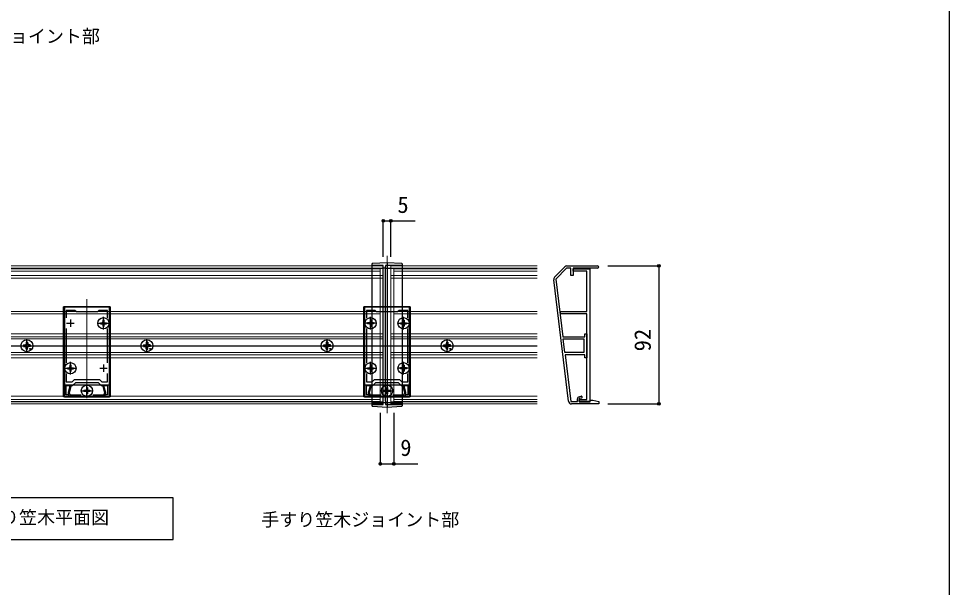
# Model space of a CAD drawing. Units: millimetres, scale not verified. Extents: x -875 to 875, y -1300 to 1294.
# Drawn here: x 255 to 875, y -921 to -542 of the extents above; entities that cross this region are included whole.
import ezdxf
from ezdxf.enums import TextEntityAlignment as Align

# ---------------------------------------------------------------- set-up
doc = ezdxf.new("R2010")
doc.units = ezdxf.units.MM
doc.header["$LTSCALE"] = 8
for name, color, linetype in [('0-1_USER1', 3, 'Continuous'), ('0-2_YKK_11', 7, 'Continuous'), ('0-5_YKK_13', 4, 'Continuous'), ('0-7_YKK_D', 6, 'Continuous'), ('0-8_YKK_ZWAK', 7, 'Continuous'), ('0-9_YSS_K', 3, 'Continuous')]:
    doc.layers.add(name, color=color, linetype=linetype)
doc.layers.add('0-4_YKK_12', color=2, linetype='Continuous', lineweight=18)
doc.styles.add('ＭＳ ゴシック', font='')
doc.styles.get('ＭＳ ゴシック').set_extended_font_data('MS Gothic')

msp = doc.modelspace()

# ---------------------------------------------------------------- linework, layer by layer
at = {"layer": '0-1_USER1'}
msp.add_lwpolyline([(214.205, -861.193), (214.205, -888.807), (357.795, -888.807), (357.795, -861.193)], close=True, dxfattribs=at)
at = {"layer": '0-2_YKK_11'}
for p, q in [((620.186, -706.502), (640.594, -706.502)), ((611.914, -714.104), (618.756, -707.104)), ((621.132, -796.741), (611.359, -715.741)), ((289.306, -742.202), (289.306, -747.202)), ((311.306, -742.202), (311.306, -747.202)), ((489.306, -742.202), (489.306, -747.202)), ((511.306, -742.202), (511.306, -747.202)), ((286.506, -748.335), (286.506, -771.068)), ((286.806, -744.702), (291.806, -744.702)), ((308.806, -744.702), (313.806, -744.702)), ((314.106, -771.068), (314.106, -748.335)), ((486.506, -748.335), (486.506, -771.068)), ((486.806, -744.702), (491.806, -744.702)), ((508.806, -744.702), (513.806, -744.702)), ((514.106, -771.068), (514.106, -748.335)), ((286.806, -774.702), (291.806, -774.702)), ((289.306, -772.202), (289.306, -777.202)), ((308.806, -774.702), (313.806, -774.702)), ((311.306, -772.202), (311.306, -777.202)), ((486.806, -774.702), (491.806, -774.702)), ((489.306, -772.202), (489.306, -777.202)), ((508.806, -774.702), (513.806, -774.702)), ((511.306, -772.202), (511.306, -777.202)), ((300.306, -787.202), (300.306, -792.202)), ((500.306, -787.202), (500.306, -792.202)), ((297.806, -789.702), (302.806, -789.702)), ((497.806, -789.702), (502.806, -789.702)), ((628.253, -793.783), (629.588, -793.422))]:
    msp.add_line(p, q, dxfattribs=at)
for points in [[(640.594, -708.002), (624.344, -708.002), (624.344, -713.002), (622.844, -713.002), (622.844, -708.002), (619.976, -708.002), (612.819, -715.324), (617.45, -753.702), (632.144, -753.702), (632.144, -751.702), (633.344, -751.702), (633.344, -767.702), (632.144, -767.702), (632.144, -765.702), (618.898, -765.702), (622.674, -797.002), (627.144, -797.002), (627.144, -795.231)], [(314.106, -741.068), (314.106, -736.202), (308.306, -736.202), (307.306, -737.202), (293.306, -737.202), (292.306, -736.202), (286.506, -736.202), (286.506, -741.068)], [(514.106, -741.068), (514.106, -736.202), (508.306, -736.202), (507.306, -737.202), (493.306, -737.202), (492.306, -736.202), (486.506, -736.202), (486.506, -741.068)], [(286.506, -778.335), (286.506, -783.702), (290.478, -783.702), (291.978, -782.202), (308.635, -782.202), (310.135, -783.702), (314.106, -783.702), (314.106, -778.335)], [(486.506, -778.335), (486.506, -783.702), (490.478, -783.702), (491.978, -782.202), (508.635, -782.202), (510.135, -783.702), (514.106, -783.702), (514.106, -778.335)], [(296.449, -792.702), (289.106, -792.702), (289.106, -792.002), (288.806, -791.702), (288.606, -791.502), (288.606, -791.007), (289.76, -786.702), (288.932, -786.702), (287.806, -790.902), (287.806, -792.302), (288.006, -792.502), (288.306, -792.802), (288.306, -793.702), (312.306, -793.702), (312.306, -792.802), (312.606, -792.502), (312.806, -792.302), (312.806, -790.902), (311.681, -786.702), (310.853, -786.702), (312.006, -791.007), (312.006, -791.502), (311.806, -791.702), (311.506, -792.002), (311.506, -792.702), (304.164, -792.702)], [(496.449, -792.702), (489.106, -792.702), (489.106, -792.002), (488.806, -791.702), (488.606, -791.502), (488.606, -791.007), (489.76, -786.702), (488.932, -786.702), (487.806, -790.902), (487.806, -792.302), (488.006, -792.502), (488.306, -792.802), (488.306, -793.702), (512.306, -793.702), (512.306, -792.802), (512.606, -792.502), (512.806, -792.302), (512.806, -790.902), (511.681, -786.702), (510.853, -786.702), (512.006, -791.007), (512.006, -791.502), (511.806, -791.702), (511.506, -792.002), (511.506, -792.702), (504.164, -792.702)], [(629.901, -794.581), (628.344, -795.002), (628.344, -797.202), (635.644, -797.202), (635.644, -796.002), (637.344, -796.002), (641.344, -797.002), (641.344, -798.502), (623.118, -798.502)]]:
    msp.add_lwpolyline(points, dxfattribs=at)
for points in [[(635.344, -708.502), (635.344, -797.002), (628.344, -797.002), (628.344, -795.502), (633.344, -795.502), (633.344, -738.502), (615.844, -738.502), (615.844, -737.002), (633.344, -737.002), (633.344, -710.002), (624.344, -710.002), (624.344, -708.502)], [(285.306, -733.702), (285.306, -793.702), (288.306, -793.702), (288.306, -792.502), (286.506, -792.502), (286.506, -786.202), (290.806, -786.202), (292.806, -784.202), (307.806, -784.202), (309.806, -786.202), (314.106, -786.202), (314.106, -792.502), (312.306, -792.502), (312.306, -793.702), (315.306, -793.702), (315.306, -733.702)], [(485.306, -733.702), (485.306, -793.702), (488.306, -793.702), (488.306, -792.502), (486.506, -792.502), (486.506, -786.202), (490.806, -786.202), (492.806, -784.202), (507.806, -784.202), (509.806, -786.202), (514.106, -786.202), (514.106, -792.502), (512.306, -792.502), (512.306, -793.702), (515.306, -793.702), (515.306, -733.702)], [(617.631, -755.202), (631.344, -755.202), (631.344, -764.202), (618.717, -764.202)]]:
    msp.add_lwpolyline(points, close=True, dxfattribs=at)
for centre, radius, start, end in [((620.186, -708.502), 2, 89.99997, 135.65463), ((640.594, -707.252), 0.75, 269.99999, 90.00001), ((613.344, -715.502), 2, 135.65464, 186.87987), ((628.644, -795.231), 1.5, 105.12724, 179.99999), ((629.744, -794.002), 0.6, 285.12723, 105.12725), ((623.118, -796.502), 2, 186.87987, 270)]:
    msp.add_arc(centre, radius, start, end, dxfattribs=at)
at = {"layer": '0-4_YKK_12'}
for p, q in [((500.306, -804.702), (500.306, -699.702)), ((497.806, -706.502), (90.306, -706.502)), ((497.806, -798.502), (497.806, -706.502)), ((502.806, -798.502), (502.806, -706.502)), ((502.806, -706.502), (600.306, -706.502)), ((89.106, -708.502), (495.806, -708.502)), ((90.606, -710.002), (495.806, -710.002)), ((497.806, -708.002), (91.806, -708.002)), ((96.806, -713.002), (497.806, -713.002)), ((495.806, -708.502), (495.806, -797.002)), ((502.806, -708.002), (600.306, -708.002)), ((600.306, -713.002), (502.806, -713.002)), ((504.806, -708.502), (504.806, -797.002)), ((600.306, -708.502), (504.806, -708.502)), ((600.306, -710.002), (504.806, -710.002)), ((98.594, -714.789), (497.806, -714.789)), ((600.306, -714.789), (502.806, -714.789)), ((300.306, -794.702), (300.306, -728.702)), ((495.806, -737.002), (117.606, -737.002)), ((504.806, -737.002), (600.306, -737.002)), ((495.806, -738.502), (119.106, -738.502)), ((504.806, -738.502), (600.306, -738.502)), ((135.506, -751.702), (497.806, -751.702)), ((497.806, -753.702), (137.506, -753.702)), ((497.806, -755.202), (139.006, -755.202)), ((600.306, -751.702), (502.806, -751.702)), ((502.806, -753.702), (600.306, -753.702)), ((502.806, -755.202), (600.306, -755.202)), ((497.806, -764.202), (148.006, -764.202)), ((497.806, -765.702), (149.506, -765.702)), ((151.506, -767.702), (497.806, -767.702)), ((502.806, -764.202), (600.306, -764.202)), ((502.806, -765.702), (600.306, -765.702)), ((600.306, -767.702), (502.806, -767.702)), ((177.206, -793.402), (497.806, -793.402)), ((600.306, -793.402), (502.806, -793.402)), ((176.106, -795.502), (495.806, -795.502)), ((177.606, -797.002), (495.806, -797.002)), ((497.806, -797.202), (181.006, -797.202)), ((497.806, -798.502), (182.306, -798.502)), ((502.806, -797.202), (600.306, -797.202)), ((502.806, -798.502), (600.306, -798.502)), ((600.306, -795.502), (504.806, -795.502)), ((600.306, -797.002), (504.806, -797.002))]:
    msp.add_line(p, q, dxfattribs=at)
at = {"layer": '0-5_YKK_13'}
for p, q in [((490.306, -706.356), (490.306, -705.19)), ((497.806, -706.202), (490.306, -706.202)), ((490.306, -713.182), (490.306, -706.356)), ((490.682, -704.79), (500.306, -704.202)), ((497.806, -706.891), (497.806, -706.202)), ((497.806, -713.891), (497.806, -706.891)), ((499.306, -713.891), (499.306, -706.891)), ((500.306, -704.202), (500.306, -705.488)), ((500.306, -704.202), (509.931, -704.79)), ((500.306, -705.488), (500.306, -712.491)), ((510.306, -705.19), (510.306, -706.356)), ((510.306, -706.356), (510.306, -713.182)), ((490.306, -708.002), (497.806, -708.002)), ((490.306, -715.897), (490.306, -713.182)), ((499.306, -708.002), (497.806, -708.002)), ((499.306, -708.002), (510.306, -708.002)), ((510.306, -713.182), (510.306, -715.897)), ((490.306, -796.386), (490.306, -715.897)), ((497.806, -715.776), (497.806, -713.891)), ((497.806, -796.776), (497.806, -715.776)), ((499.306, -715.776), (499.306, -713.891)), ((499.306, -796.776), (499.306, -715.776)), ((510.306, -715.897), (510.306, -796.386)), ((310.956, -742.652), (311.656, -742.652)), ((310.956, -742.652), (310.956, -743.852)), ((311.306, -748.852), (311.306, -740.552)), ((311.656, -742.652), (311.656, -743.852)), ((489.656, -742.652), (488.956, -742.652)), ((488.956, -742.652), (488.956, -743.852)), ((489.306, -748.852), (489.306, -740.552)), ((489.656, -742.652), (489.656, -743.852)), ((510.956, -742.652), (511.656, -742.652)), ((510.956, -742.652), (510.956, -743.852)), ((511.306, -748.852), (511.306, -740.552)), ((511.656, -742.652), (511.656, -743.852)), ((307.156, -744.702), (315.456, -744.702)), ((309.256, -744.352), (309.256, -745.052)), ((309.256, -744.352), (310.456, -744.352)), ((309.256, -745.052), (310.456, -745.052)), ((310.956, -745.552), (310.956, -746.752)), ((310.956, -746.752), (311.656, -746.752)), ((311.656, -745.552), (311.656, -746.752)), ((312.156, -744.352), (313.356, -744.352)), ((312.156, -745.052), (313.356, -745.052)), ((313.356, -744.352), (313.356, -745.052)), ((493.456, -744.702), (485.156, -744.702)), ((487.256, -744.352), (487.256, -745.052)), ((488.456, -744.352), (487.256, -744.352)), ((488.456, -745.052), (487.256, -745.052)), ((488.956, -745.552), (488.956, -746.752)), ((489.656, -746.752), (488.956, -746.752)), ((489.656, -745.552), (489.656, -746.752)), ((491.356, -744.352), (490.156, -744.352)), ((491.356, -745.052), (490.156, -745.052)), ((491.356, -744.352), (491.356, -745.052)), ((507.156, -744.702), (515.456, -744.702)), ((509.256, -744.352), (509.256, -745.052)), ((509.256, -744.352), (510.456, -744.352)), ((509.256, -745.052), (510.456, -745.052)), ((510.956, -745.552), (510.956, -746.752)), ((510.956, -746.752), (511.656, -746.752)), ((511.656, -745.552), (511.656, -746.752)), ((512.156, -744.352), (513.356, -744.352)), ((512.156, -745.052), (513.356, -745.052)), ((513.356, -744.352), (513.356, -745.052)), ((260.306, -764.102), (260.306, -755.302)), ((340.306, -764.102), (340.306, -755.302)), ((460.306, -764.102), (460.306, -755.302)), ((540.306, -764.102), (540.306, -755.302)), ((255.906, -759.702), (264.706, -759.702)), ((258.061, -759.202), (259.169, -759.182)), ((258.061, -760.202), (259.169, -760.221)), ((259.169, -759.182), (259.687, -759.082)), ((259.169, -760.221), (259.687, -760.322)), ((259.787, -758.565), (259.687, -759.082)), ((259.787, -760.839), (259.687, -760.322)), ((259.806, -757.457), (259.787, -758.565)), ((259.806, -761.947), (259.787, -760.839)), ((260.806, -757.457), (260.826, -758.565)), ((260.806, -761.947), (260.826, -760.839)), ((260.826, -758.565), (260.926, -759.082)), ((260.826, -760.839), (260.926, -760.322)), ((261.443, -759.182), (260.926, -759.082)), ((261.443, -760.221), (260.926, -760.322)), ((262.551, -759.202), (261.443, -759.182)), ((262.551, -760.202), (261.443, -760.221)), ((335.906, -759.702), (344.706, -759.702)), ((338.061, -759.202), (339.169, -759.182)), ((338.061, -760.202), (339.169, -760.221)), ((339.169, -759.182), (339.687, -759.082)), ((339.169, -760.221), (339.687, -760.322)), ((339.787, -758.565), (339.687, -759.082)), ((339.787, -760.839), (339.687, -760.322)), ((339.806, -757.457), (339.787, -758.565)), ((339.806, -761.947), (339.787, -760.839)), ((340.806, -757.457), (340.826, -758.565)), ((340.806, -761.947), (340.826, -760.839)), ((340.826, -758.565), (340.926, -759.082)), ((340.826, -760.839), (340.926, -760.322)), ((341.443, -759.182), (340.926, -759.082)), ((341.443, -760.221), (340.926, -760.322)), ((342.551, -759.202), (341.443, -759.182)), ((342.551, -760.202), (341.443, -760.221)), ((455.906, -759.702), (464.706, -759.702)), ((458.061, -759.202), (459.169, -759.182)), ((458.061, -760.202), (459.169, -760.221)), ((459.169, -759.182), (459.687, -759.082)), ((459.169, -760.221), (459.687, -760.322)), ((459.787, -758.565), (459.687, -759.082)), ((459.787, -760.839), (459.687, -760.322)), ((459.806, -757.457), (459.787, -758.565)), ((459.806, -761.947), (459.787, -760.839)), ((460.806, -757.457), (460.826, -758.565)), ((460.806, -761.947), (460.826, -760.839)), ((460.826, -758.565), (460.926, -759.082)), ((460.826, -760.839), (460.926, -760.322)), ((461.443, -759.182), (460.926, -759.082)), ((461.443, -760.221), (460.926, -760.322)), ((462.551, -759.202), (461.443, -759.182)), ((462.551, -760.202), (461.443, -760.221)), ((535.906, -759.702), (544.706, -759.702)), ((538.061, -759.202), (539.169, -759.182)), ((538.061, -760.202), (539.169, -760.221)), ((539.169, -759.182), (539.687, -759.082)), ((539.169, -760.221), (539.687, -760.322)), ((539.787, -758.565), (539.687, -759.082)), ((539.787, -760.839), (539.687, -760.322)), ((539.806, -757.457), (539.787, -758.565)), ((539.806, -761.947), (539.787, -760.839)), ((540.806, -757.457), (540.826, -758.565)), ((540.806, -761.947), (540.826, -760.839)), ((540.826, -758.565), (540.926, -759.082)), ((540.826, -760.839), (540.926, -760.322)), ((541.443, -759.182), (540.926, -759.082)), ((541.443, -760.221), (540.926, -760.322)), ((542.551, -759.202), (541.443, -759.182)), ((542.551, -760.202), (541.443, -760.221)), ((285.156, -774.702), (293.456, -774.702)), ((287.256, -774.352), (287.256, -775.052)), ((287.256, -774.352), (288.456, -774.352)), ((287.256, -775.052), (288.456, -775.052)), ((288.956, -772.652), (289.656, -772.652)), ((288.956, -772.652), (288.956, -773.852)), ((289.306, -778.852), (289.306, -770.552)), ((289.656, -772.652), (289.656, -773.852)), ((290.156, -774.352), (291.356, -774.352)), ((290.156, -775.052), (291.356, -775.052)), ((291.356, -774.352), (291.356, -775.052)), ((485.156, -774.702), (493.456, -774.702)), ((487.256, -774.352), (487.256, -775.052)), ((487.256, -774.352), (488.456, -774.352)), ((487.256, -775.052), (488.456, -775.052)), ((488.956, -772.652), (489.656, -772.652)), ((488.956, -772.652), (488.956, -773.852)), ((489.306, -778.852), (489.306, -770.552)), ((489.656, -772.652), (489.656, -773.852)), ((490.156, -774.352), (491.356, -774.352)), ((490.156, -775.052), (491.356, -775.052)), ((491.356, -774.352), (491.356, -775.052)), ((515.456, -774.702), (507.156, -774.702)), ((509.256, -774.352), (509.256, -775.052)), ((510.456, -774.352), (509.256, -774.352)), ((510.456, -775.052), (509.256, -775.052)), ((511.656, -772.652), (510.956, -772.652)), ((510.956, -772.652), (510.956, -773.852)), ((511.306, -778.852), (511.306, -770.552)), ((511.656, -772.652), (511.656, -773.852)), ((513.356, -774.352), (512.156, -774.352)), ((513.356, -775.052), (512.156, -775.052)), ((513.356, -774.352), (513.356, -775.052)), ((288.956, -775.552), (288.956, -776.752)), ((288.956, -776.752), (289.656, -776.752)), ((289.656, -775.552), (289.656, -776.752)), ((488.956, -775.552), (488.956, -776.752)), ((488.956, -776.752), (489.656, -776.752)), ((489.656, -775.552), (489.656, -776.752)), ((510.956, -775.552), (510.956, -776.752)), ((511.656, -776.752), (510.956, -776.752)), ((511.656, -775.552), (511.656, -776.752)), ((299.956, -787.652), (300.656, -787.652)), ((299.956, -787.652), (299.956, -788.852)), ((300.306, -793.852), (300.306, -785.552)), ((300.656, -787.652), (300.656, -788.852)), ((499.956, -787.652), (500.656, -787.652)), ((499.956, -787.652), (499.956, -788.852)), ((500.306, -793.852), (500.306, -785.552)), ((500.656, -787.652), (500.656, -788.852)), ((296.156, -789.702), (304.456, -789.702)), ((298.256, -789.352), (298.256, -790.052)), ((298.256, -789.352), (299.456, -789.352)), ((298.256, -790.052), (299.456, -790.052)), ((299.956, -790.552), (299.956, -791.752)), ((299.956, -791.752), (300.656, -791.752)), ((300.656, -790.552), (300.656, -791.752)), ((301.156, -789.352), (302.356, -789.352)), ((301.156, -790.052), (302.356, -790.052)), ((302.356, -789.352), (302.356, -790.052)), ((496.156, -789.702), (504.456, -789.702)), ((498.256, -789.352), (498.256, -790.052)), ((498.256, -789.352), (499.456, -789.352)), ((498.256, -790.052), (499.456, -790.052)), ((499.956, -790.552), (499.956, -791.752)), ((499.956, -791.752), (500.656, -791.752)), ((500.656, -790.552), (500.656, -791.752)), ((501.156, -789.352), (502.356, -789.352)), ((501.156, -790.052), (502.356, -790.052)), ((502.356, -789.352), (502.356, -790.052)), ((490.306, -799.814), (490.306, -796.386)), ((490.306, -797.502), (497.806, -797.502)), ((499.306, -796.776), (499.306, -798.802)), ((499.306, -798.802), (510.306, -798.802)), ((500.306, -797.022), (500.306, -800.802)), ((510.306, -796.386), (510.306, -799.814))]:
    msp.add_line(p, q, dxfattribs=at)
for points in [[(510.306, -706.202), (499.306, -706.202), (499.306, -706.891)], [(500.306, -712.491), (500.306, -716.015), (500.306, -797.022)], [(490.306, -798.802), (497.806, -798.802), (497.806, -796.776)], [(497.806, -797.502), (499.306, -797.502), (510.306, -797.502)], [(509.931, -800.213), (500.306, -800.802), (490.682, -800.213)]]:
    msp.add_lwpolyline(points, dxfattribs=at)
for points in [[(315.806, -733.702), (284.806, -733.702), (284.806, -785.702), (315.806, -785.702)], [(315.806, -793.702), (284.806, -793.702), (284.806, -733.702), (315.806, -733.702)], [(515.806, -733.702), (484.806, -733.702), (484.806, -785.702), (515.806, -785.702)], [(515.806, -793.702), (484.806, -793.702), (484.806, -733.702), (515.806, -733.702)]]:
    msp.add_lwpolyline(points, close=True, dxfattribs=at)
for centre, radius in [((311.306, -744.702), 3.75), ((489.306, -744.702), 3.75), ((511.306, -744.702), 3.75), ((260.306, -759.702), 4), ((340.306, -759.702), 4), ((460.306, -759.702), 4), ((540.306, -759.702), 4), ((262.428, -761.823), 0.3), ((342.428, -761.823), 0.3), ((462.428, -761.823), 0.3), ((542.428, -761.823), 0.3), ((289.306, -774.702), 3.75), ((489.306, -774.702), 3.75), ((511.306, -774.702), 3.75), ((300.306, -789.702), 3.75), ((500.306, -789.702), 3.75)]:
    msp.add_circle(centre, radius, dxfattribs=at)
for centre, radius, start, end in [((490.706, -705.19), 0.4, 93.5, 180), ((509.906, -705.19), 0.4, 0, 86.5), ((310.456, -743.852), 0.5, 270, 0), ((312.156, -743.852), 0.5, 180, 270), ((488.456, -743.852), 0.5, 270, 0), ((490.156, -743.852), 0.5, 180, 270), ((510.456, -743.852), 0.5, 270, 0), ((512.156, -743.852), 0.5, 180, 270), ((310.456, -745.552), 0.5, 0, 90), ((312.156, -745.552), 0.5, 90, 180), ((488.456, -745.552), 0.5, 0, 90), ((490.156, -745.552), 0.5, 90, 180), ((510.456, -745.552), 0.5, 0, 90), ((512.156, -745.552), 0.5, 90, 180), ((260.306, -759.702), 2.3, 167.44414, 192.55586), ((260.306, -759.702), 2.3, 77.44414, 102.55586), ((260.306, -759.702), 2.3, 257.44414, 282.55586), ((260.306, -759.702), 2.3, 347.44414, 12.55586), ((340.306, -759.702), 2.3, 167.44414, 192.55586), ((340.306, -759.702), 2.3, 77.44414, 102.55586), ((340.306, -759.702), 2.3, 257.44414, 282.55586), ((340.306, -759.702), 2.3, 347.44414, 12.55586), ((460.306, -759.702), 2.3, 167.44414, 192.55586), ((460.306, -759.702), 2.3, 77.44414, 102.55586), ((460.306, -759.702), 2.3, 257.44414, 282.55586), ((460.306, -759.702), 2.3, 347.44414, 12.55586), ((540.306, -759.702), 2.3, 167.44414, 192.55586), ((540.306, -759.702), 2.3, 77.44414, 102.55586), ((540.306, -759.702), 2.3, 257.44414, 282.55586), ((540.306, -759.702), 2.3, 347.44414, 12.55586), ((288.456, -773.852), 0.5, 270, 0), ((288.456, -775.552), 0.5, 0, 90), ((290.156, -773.852), 0.5, 180, 270), ((290.156, -775.552), 0.5, 90, 180), ((488.456, -773.852), 0.5, 270, 0), ((488.456, -775.552), 0.5, 0, 90), ((490.156, -773.852), 0.5, 180, 270), ((490.156, -775.552), 0.5, 90, 180), ((510.456, -773.852), 0.5, 270, 0), ((510.456, -775.552), 0.5, 0, 90), ((512.156, -773.852), 0.5, 180, 270), ((512.156, -775.552), 0.5, 90, 180), ((299.456, -788.852), 0.5, 270, 0), ((299.456, -790.552), 0.5, 0, 90), ((301.156, -788.852), 0.5, 180, 270), ((301.156, -790.552), 0.5, 90, 180), ((499.456, -788.852), 0.5, 270, 0), ((499.456, -790.552), 0.5, 0, 90), ((501.156, -788.852), 0.5, 180, 270), ((501.156, -790.552), 0.5, 90, 180), ((490.706, -799.814), 0.4, 180, 266.5), ((509.906, -799.814), 0.4, 273.5, 0)]:
    msp.add_arc(centre, radius, start, end, dxfattribs=at)
at = {"layer": '0-7_YKK_D'}
for p, q in [((497.806, -700.502), (497.806, -675.502)), ((502.806, -700.502), (502.806, -675.502)), ((647.344, -706.502), (682.344, -706.502)), ((681.344, -706.502), (681.344, -798.502)), ((647.344, -798.502), (682.344, -798.502)), ((495.806, -804.502), (495.806, -839.502)), ((504.806, -804.502), (504.806, -839.502))]:
    msp.add_line(p, q, dxfattribs=at)
for points in [[(497.806, -676.502), (502.806, -676.502), (519, -676.502)], [(495.806, -838.502), (504.806, -838.502), (520.829, -838.502)]]:
    msp.add_lwpolyline(points, dxfattribs=at)
for centre in [(497.806, -676.502), (502.806, -676.502), (681.344, -706.502), (681.344, -798.502), (495.806, -838.502), (504.806, -838.502)]:
    msp.add_circle(centre, 0.875, dxfattribs=at)
at = {"layer": '0-8_YKK_ZWAK'}
msp.add_lwpolyline([(-875, -1300), (875, -1300), (875, 1250)], dxfattribs=at)
at = {"layer": '0-9_YSS_K'}
msp.add_line((140.306, -759.702), (600.306, -759.702), dxfattribs=at)

# ---------------------------------------------------------------- texts
at = {"layer": '0-1_USER1', "style": 'ＭＳ ゴシック'}
for s, p in [('笠木ジョイント部', (212.977, -560.432)), ('手すり笠木平面図', (219.045, -881.239)), ('手すり笠木ジョイント部', (416.409, -882.69))]:
    msp.add_text(s, height=8.798, dxfattribs=at).set_placement(p, align=Align.BOTTOM_LEFT)
at = {"layer": '0-7_YKK_D', "style": 'ＭＳ ゴシック'}
for s, p in [('5', (507.198, -674.502)), ('9', (509.113, -836.502))]:
    msp.add_text(s, height=11, dxfattribs=at).set_placement(p, align=Align.BOTTOM_LEFT)
msp.add_text('92', height=11, rotation=90, dxfattribs=at).set_placement((679.344, -763.453), align=Align.BOTTOM_LEFT)

doc.saveas('drawing.dxf')
